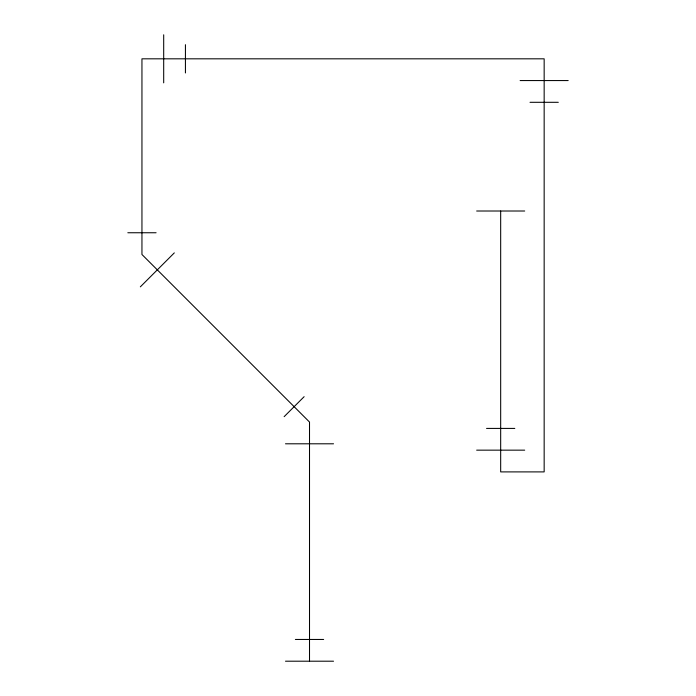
<?xml version="1.0" encoding="UTF-8"?>
<svg xmlns="http://www.w3.org/2000/svg" width="696" height="696" viewBox="0 0 696 696"><rect width="100%" height="100%" fill="white"/><g stroke="black" fill="none" stroke-linecap="round" stroke-linejoin="round"><path stroke-width="1.04" d="M140.34 286.848L174.313 252.874M284.142 416.669L304.126 396.685M520.13 80.562L568.18 80.562M530.021 102.303L558.288 102.303M476.656 211.01L524.697 211.01M127.82 232.751L156.087 232.751M486.548 428.414L514.805 428.414M285.49 443.796L333.532 443.796M476.656 450.155L524.697 450.155M295.382 639.459L323.64 639.459M285.49 661.2L333.532 661.2M500.676 211.01L500.676 471.897L544.159 471.897L544.159 58.821L141.949 58.821L141.949 254.492L309.511 422.054L309.511 661.2M185.432 44.692L185.432 72.958M163.691 34.8L163.691 82.85"/></g></svg>
